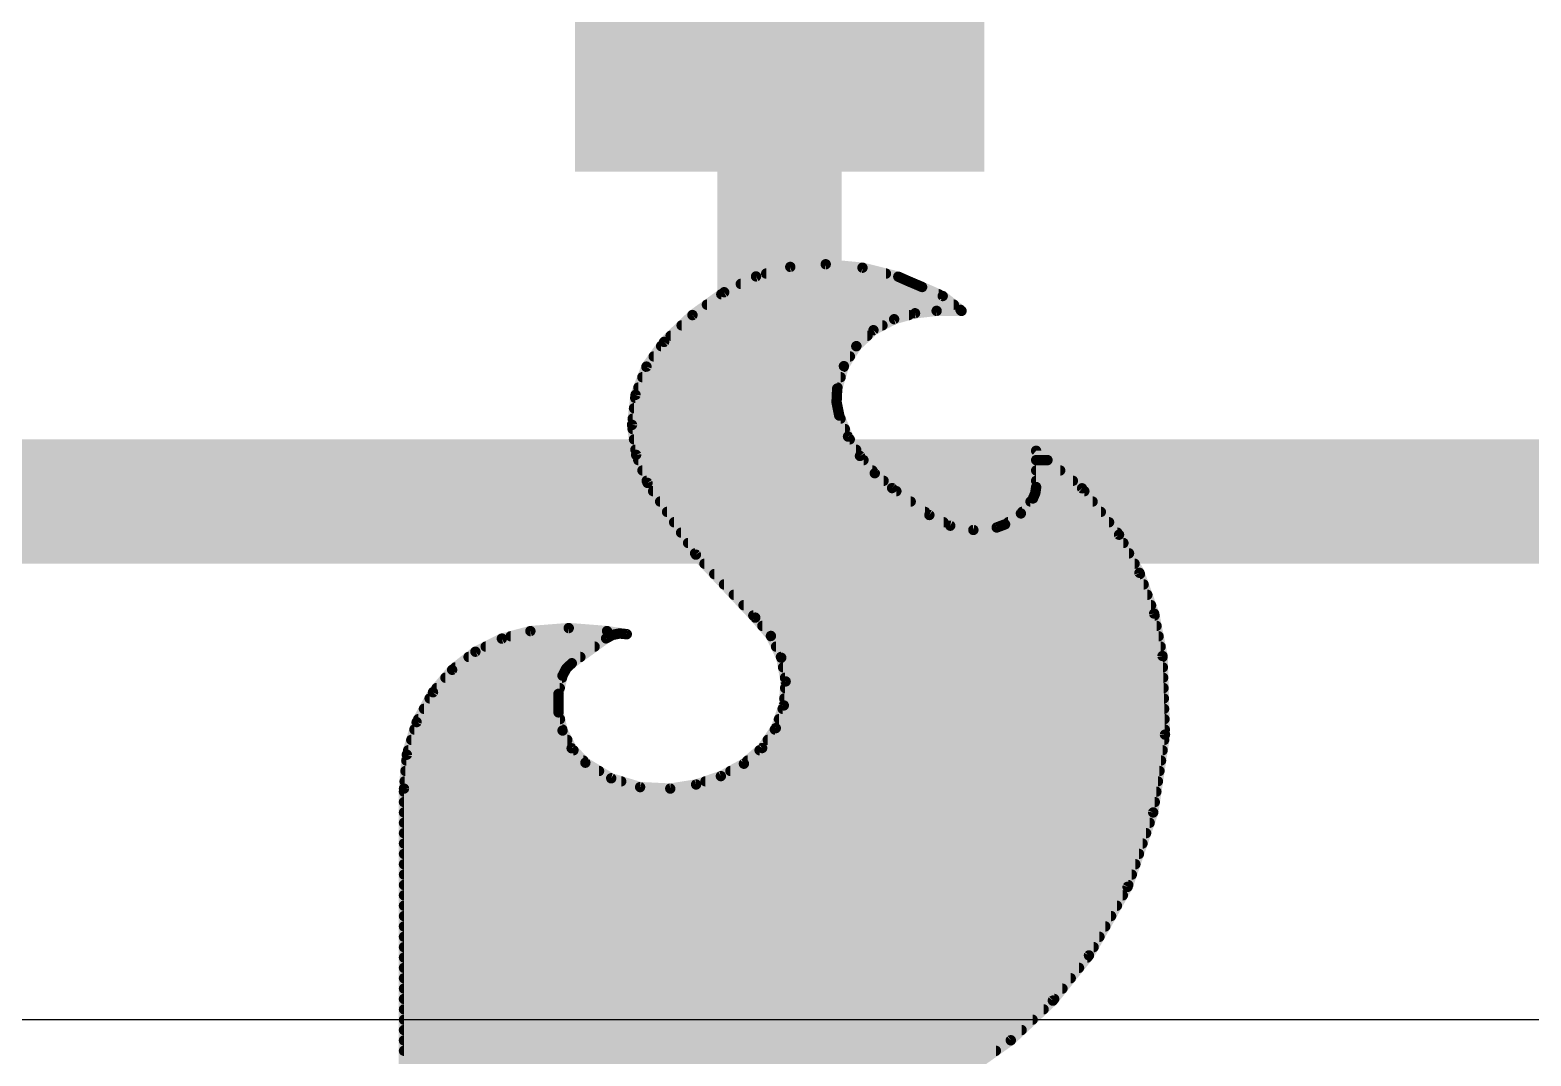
# Model space of a CAD drawing. Extents: x -8.2 to 28.1, y -0.4 to 23.5.
# Drawn here: x 5.783 to 9.462, y 2.451 to 4.966 of the extents above; entities that cross this region are included whole.
import ezdxf

# ---------------------------------------------------------------- set-up
doc = ezdxf.new("R2010")
doc.units = 0
for name, color, linetype in [('1', 12, 'CONTINUOUS'), ('21', 53, 'CONTINUOUS'), ('29', 253, 'CONTINUOUS'), ('31', 253, 'CONTINUOUS'), ('48', 253, 'CONTINUOUS')]:
    doc.layers.add(name, color=color, linetype=linetype)

# ---------------------------------------------------------------- blocks, each defined once
blk = doc.blocks.new('RECT')
blk.add_solid([(-0.5, -0.5), (0.5, -0.5), (-0.5, 0.5), (0.5, 0.5)])

msp = doc.modelspace()

# ---------------------------------------------------------------- linework, layer by layer
at = {"layer": '1', "const_width": 0.3048}
for points in [[(7.62, 3.81), (7.62, 5.555)], [(5.5563, 3.81), (7.62, 3.81)], [(9.6837, 3.81), (7.62, 3.81)]]:
    msp.add_lwpolyline(points, dxfattribs=at)
at = {"layer": '1', "const_width": 0.1524}
for points in [[(7.62, 3.8862, 1), (7.62, 3.7338)], [(7.62, 3.7338, 1), (7.62, 3.8862)], [(7.5438, 3.81, 1), (7.6962, 3.81)]]:
    msp.add_lwpolyline(points, format="xyb", dxfattribs=at)
at = {"layer": '21', "const_width": 0.0254}
for points in [[(7.6462, 4.3851), (7.5622, 4.3619)], [(7.5871, 4.3688), (7.8805, 4.3688)], [(7.7331, 4.3917), (7.6462, 4.3851)], [(7.8231, 4.3832), (7.7331, 4.3917)], [(7.9108, 4.3612), (7.8231, 4.3832)], [(7.5622, 4.3619), (7.4842, 4.3231)], [(7.5249, 4.3434), (7.9516, 4.3434)], [(7.9338, 4.351), (7.9108, 4.3612)], [(7.9694, 4.3358), (7.9338, 4.351)], [(8.0198, 4.3137), (7.9694, 4.3358)], [(7.4842, 4.3231), (7.4064, 4.2671)], [(7.4419, 4.2926), (8.0469, 4.2926)], [(7.4771, 4.318), (8.01, 4.318)], [(8.0633, 4.2799), (8.0198, 4.3137)], [(7.4064, 4.2671), (7.3369, 4.2012)], [(7.4066, 4.2672), (7.9368, 4.2672)], [(7.85, 4.23), (7.9008, 4.257)], [(7.9008, 4.257), (7.952, 4.2715)], [(7.952, 4.2715), (8.0049, 4.2774)], [(8.0049, 4.2774), (8.0659, 4.2774)], [(8.0657, 4.2774), (8.0633, 4.2799)], [(8.0659, 4.2774), (8.0657, 4.2774)], [(7.3798, 4.2418), (7.8721, 4.2418)], [(7.808, 4.1908), (7.85, 4.23)], [(7.3369, 4.2012), (7.2937, 4.1408)], [(7.3296, 4.191), (7.8082, 4.191)], [(7.3529, 4.2164), (7.8354, 4.2164)], [(7.7776, 4.1419), (7.808, 4.1908)], [(7.3114, 4.1656), (7.7923, 4.1656)], [(7.2937, 4.1408), (7.267, 4.0716)], [(7.2837, 4.1148), (7.7695, 4.1148)], [(7.2935, 4.1402), (7.7771, 4.1402)], [(7.7611, 4.0869), (7.7776, 4.1419)], [(7.267, 4.0716), (7.2583, 3.9979)], [(7.2739, 4.0894), (7.7618, 4.0894)], [(7.7596, 4.0535), (7.7611, 4.0869)], [(7.2631, 4.0386), (7.7626, 4.0386)], [(7.2661, 4.064), (7.7601, 4.064)], [(7.7662, 4.0208), (7.7596, 4.0535)], [(7.2583, 3.9979), (7.2683, 3.9244)], [(7.2601, 4.0132), (7.7693, 4.0132)], [(7.7876, 3.9693), (7.7662, 4.0208)], [(7.2597, 3.9878), (7.7799, 3.9878)], [(7.2631, 3.9624), (7.7919, 3.9624)], [(7.817, 3.9218), (7.7876, 3.9693)], [(7.2666, 3.937), (7.8076, 3.937)], [(7.2683, 3.9244), (7.2963, 3.8557)], [(8.3613, 3.8424), (8.2488, 3.9345)], [(8.2488, 3.9345), (8.2488, 3.8456)], [(7.2735, 3.9116), (7.8257, 3.9116)], [(7.8533, 3.8794), (7.817, 3.9218)], [(8.2488, 3.9116), (8.2767, 3.9116)], [(7.2838, 3.8862), (7.8475, 3.8862)], [(7.2942, 3.8608), (7.8749, 3.8608)], [(7.2963, 3.8557), (7.4149, 3.6799)], [(7.8957, 3.843), (7.8533, 3.8794)], [(8.2488, 3.8862), (8.3078, 3.8862)], [(8.2488, 3.8608), (8.3389, 3.8608)], [(7.3099, 3.8354), (7.9062, 3.8354)], [(7.987, 3.777), (7.8957, 3.843)], [(8.241, 3.8176), (8.2114, 3.7809)], [(8.2468, 3.8311), (8.241, 3.8176)], [(8.2488, 3.8456), (8.2468, 3.8311)], [(8.2474, 3.8354), (8.3669, 3.8354)], [(8.452, 3.7287), (8.3613, 3.8424)], [(7.3271, 3.81), (7.9414, 3.81)], [(7.3442, 3.7846), (7.9765, 3.7846)], [(8.0383, 3.7508), (7.987, 3.777)], [(8.2114, 3.7809), (8.1726, 3.7541)], [(8.2144, 3.7846), (8.4074, 3.7846)], [(8.2349, 3.81), (8.3872, 3.81)], [(7.3614, 3.7592), (8.0219, 3.7592)], [(8.0949, 3.7404), (8.0383, 3.7508)], [(8.1522, 3.7465), (8.0949, 3.7404)], [(8.1726, 3.7541), (8.1522, 3.7465)], [(8.18, 3.7592), (8.4276, 3.7592)], [(7.3785, 3.7338), (8.4479, 3.7338)], [(7.3956, 3.7084), (8.4628, 3.7084)], [(8.5021, 3.6353), (8.452, 3.7287)], [(7.4128, 3.683), (8.4765, 3.683)], [(7.4149, 3.6799), (7.5604, 3.5255)], [(7.4359, 3.6576), (8.4901, 3.6576)], [(7.4598, 3.6322), (8.5032, 3.6322)], [(8.5379, 3.5355), (8.5021, 3.6353)], [(7.4837, 3.6068), (8.5123, 3.6068)], [(7.5077, 3.5814), (8.5214, 3.5814)], [(7.5316, 3.556), (8.5305, 3.556)], [(7.5555, 3.5306), (8.5389, 3.5306)], [(7.5604, 3.5255), (7.5987, 3.4806)], [(8.5586, 3.4315), (8.5379, 3.5355)], [(7.0091, 3.4925), (6.9392, 3.4741)], [(7.1032, 3.4999), (7.0091, 3.4925)], [(7.1972, 3.4925), (7.1032, 3.4999)], [(7.1947, 3.4747), (7.2103, 3.4831)], [(7.2454, 3.4849), (7.1972, 3.4925)], [(7.2103, 3.4831), (7.2278, 3.4866)], [(7.2278, 3.4866), (7.2454, 3.4849)], [(7.5777, 3.5052), (8.5439, 3.5052)], [(6.9392, 3.4741), (6.8744, 3.442)], [(6.8995, 3.4544), (7.1667, 3.4544)], [(6.9609, 3.4798), (7.2042, 3.4798)], [(7.1108, 3.4138), (7.1947, 3.4747)], [(7.5987, 3.4806), (7.6241, 3.4273)], [(7.599, 3.4798), (8.549, 3.4798)], [(7.6112, 3.4544), (8.554, 3.4544)], [(6.8744, 3.442), (6.8174, 3.3976)], [(6.8577, 3.429), (7.1317, 3.429)], [(7.0969, 3.4004), (7.1108, 3.4138)], [(7.6233, 3.429), (8.5586, 3.429)], [(7.6241, 3.4273), (7.6349, 3.3692)], [(8.5646, 3.2387), (8.5586, 3.4315)], [(6.8174, 3.3976), (6.7705, 3.3426)], [(6.8009, 3.3782), (7.0868, 3.3782)], [(6.8251, 3.4036), (7.1003, 3.4036)], [(7.078, 3.3388), (7.088, 3.3833)], [(7.088, 3.3833), (7.0969, 3.4004)], [(7.6285, 3.4036), (8.5594, 3.4036)], [(7.6332, 3.3782), (8.5602, 3.3782)], [(6.7705, 3.3426), (6.7304, 3.2694)], [(6.7792, 3.3528), (7.0811, 3.3528)], [(7.078, 3.2932), (7.078, 3.3388)], [(7.6349, 3.3692), (7.6303, 3.3103)], [(7.6336, 3.3528), (8.561, 3.3528)], [(6.7482, 3.302), (7.078, 3.302)], [(6.7621, 3.3274), (7.078, 3.3274)], [(7.6303, 3.3103), (7.6107, 3.2546)], [(7.6274, 3.302), (8.5626, 3.302)], [(7.6316, 3.3274), (8.5618, 3.3274)], [(6.7304, 3.2694), (6.7063, 3.1895)], [(6.7343, 3.2766), (7.0817, 3.2766)], [(7.088, 3.2487), (7.078, 3.2932)], [(7.6184, 3.2766), (8.5634, 3.2766)], [(6.7172, 3.2258), (7.0997, 3.2258)], [(6.7249, 3.2512), (7.0874, 3.2512)], [(7.1102, 3.2052), (7.088, 3.2487)], [(7.6107, 3.2546), (7.5773, 3.2059)], [(7.5909, 3.2258), (8.5626, 3.2258)], [(7.6083, 3.2512), (8.5642, 3.2512)], [(8.5357, 3.048), (8.5646, 3.2387)], [(6.7063, 3.1895), (6.6993, 3.1064)], [(6.7096, 3.2004), (7.1148, 3.2004)], [(7.1439, 3.1699), (7.1102, 3.2052)], [(7.5773, 3.2059), (7.5325, 3.1674)], [(7.5709, 3.2004), (8.5588, 3.2004)], [(6.7051, 3.175), (7.139, 3.175)], [(7.2073, 3.1317), (7.1439, 3.1699)], [(7.5325, 3.1674), (7.476, 3.137)], [(7.5413, 3.175), (8.5549, 3.175)], [(6.7008, 3.1242), (7.2318, 3.1242)], [(6.703, 3.1496), (7.1775, 3.1496)], [(7.2781, 3.1101), (7.2073, 3.1317)], [(7.4153, 3.1165), (7.3521, 3.1064)], [(7.476, 3.137), (7.4153, 3.1165)], [(7.4382, 3.1242), (8.5473, 3.1242)], [(7.4994, 3.1496), (8.5511, 3.1496)], [(6.6993, 3.1064), (6.6993, 1.59)], [(6.6993, 3.0988), (8.5434, 3.0988)], [(7.3521, 3.1064), (7.2781, 3.1101)], [(6.6993, 3.0734), (8.5396, 3.0734)], [(6.6993, 3.048), (8.5357, 3.048)], [(8.4729, 2.8656), (8.5357, 3.048)], [(6.6993, 3.0226), (8.527, 3.0226)], [(6.6993, 2.9972), (8.5182, 2.9972)], [(6.6993, 2.9718), (8.5095, 2.9718)], [(6.6993, 2.9464), (8.5008, 2.9464)], [(6.6993, 2.921), (8.492, 2.921)], [(6.6993, 2.8956), (8.4833, 2.8956)], [(6.6993, 2.8702), (8.4745, 2.8702)], [(8.3782, 2.6975), (8.4729, 2.8656)], [(6.6993, 2.8448), (8.4612, 2.8448)], [(6.6993, 2.8194), (8.4469, 2.8194)], [(6.6993, 2.794), (8.4326, 2.794)], [(6.6993, 2.7686), (8.4183, 2.7686)], [(6.6993, 2.7432), (8.404, 2.7432)], [(6.6993, 2.7178), (8.3897, 2.7178)], [(6.6993, 2.6924), (8.3742, 2.6924)], [(8.2898, 2.5868), (8.3782, 2.6975)], [(6.6993, 2.667), (8.3539, 2.667)], [(6.6993, 2.6416), (8.3336, 2.6416)], [(6.6993, 2.6162), (8.3133, 2.6162)], [(6.6993, 2.5908), (8.293, 2.5908)], [(6.6993, 2.5654), (8.2671, 2.5654)], [(8.1867, 2.4896), (8.2898, 2.5868)], [(6.6993, 2.54), (8.2401, 2.54)], [(6.6993, 2.5146), (8.2132, 2.5146)], [(6.6993, 2.4892), (8.1861, 2.4892)], [(8.0709, 2.4079), (8.1867, 2.4896)], [(6.6993, 2.4638), (8.1501, 2.4638)], [(6.6993, 2.4384), (8.1141, 2.4384)]]:
    msp.add_lwpolyline(points, dxfattribs=at)
at = {"layer": '21', "const_width": 0.0127}
for points in [[(7.5871, 4.3752, 1), (7.5871, 4.3624)], [(7.6457, 4.3914, 1), (7.6466, 4.3787)], [(7.6479, 4.379, 1), (7.6445, 4.3912)], [(7.7337, 4.398, 1), (7.7324, 4.3854)], [(7.7335, 4.3854, 1), (7.7326, 4.398)], [(7.8246, 4.3893, 1), (7.8216, 4.377)], [(7.8225, 4.3768, 1), (7.8237, 4.3895)], [(7.8805, 4.3624, 1), (7.8805, 4.3752)], [(7.5249, 4.3498, 1), (7.5249, 4.337)], [(7.5605, 4.368, 1), (7.5638, 4.3558)], [(7.565, 4.3562, 1), (7.5593, 4.3676)], [(7.9134, 4.367, 1), (7.9083, 4.3554)], [(7.9093, 4.355, 1), (7.9124, 4.3674)], [(7.9362, 4.3568, 1), (7.9313, 4.3452)], [(7.9312, 4.3452, 1), (7.9363, 4.3568)], [(7.9516, 4.337, 1), (7.9516, 4.3498)], [(7.9719, 4.3416, 1), (7.9668, 4.33)], [(7.9669, 4.33, 1), (7.9718, 4.3416)], [(7.4419, 4.299, 1), (7.4419, 4.2862)], [(7.4771, 4.3244, 1), (7.4771, 4.3117)], [(7.4813, 4.3288, 1), (7.487, 4.3174)], [(7.4879, 4.3179, 1), (7.4804, 4.3283)], [(8.01, 4.3117, 1), (8.01, 4.3244)], [(8.0237, 4.3187, 1), (8.0159, 4.3087)], [(8.0172, 4.3079, 1), (8.0223, 4.3195)], [(8.0469, 4.2862, 1), (8.0469, 4.299)], [(7.4027, 4.2722, 1), (7.4102, 4.2619)], [(7.4066, 4.2736, 1), (7.4066, 4.2608)], [(7.4108, 4.2624, 1), (7.4021, 4.2717)], [(7.899, 4.2631, 1), (7.9025, 4.2509)], [(7.9037, 4.2514, 1), (7.8978, 4.2626)], [(7.9368, 4.2608, 1), (7.9368, 4.2736)], [(7.9513, 4.2778, 1), (7.9527, 4.2652)], [(7.9537, 4.2654, 1), (7.9502, 4.2776)], [(8.0049, 4.2838, 1), (8.0049, 4.271)], [(8.0056, 4.2711, 1), (8.0041, 4.2837)], [(8.0677, 4.2844, 1), (8.0588, 4.2754)], [(8.0657, 4.2838, 1), (8.0657, 4.271)], [(8.0594, 4.2749, 1), (8.0671, 4.2849)], [(8.0613, 4.2729, 1), (8.0702, 4.2819)], [(8.0659, 4.271, 1), (8.0659, 4.2838)], [(8.0659, 4.271, 1), (8.0659, 4.2838)], [(7.3798, 4.2482, 1), (7.3798, 4.2355)], [(7.847, 4.2356, 1), (7.853, 4.2244)], [(7.8543, 4.2254, 1), (7.8456, 4.2347)], [(7.8721, 4.2355, 1), (7.8721, 4.2482)], [(7.3296, 4.1974, 1), (7.3296, 4.1846)], [(7.3325, 4.2058, 1), (7.3412, 4.1966)], [(7.342, 4.1975, 1), (7.3317, 4.2049)], [(7.3529, 4.2228, 1), (7.3529, 4.21)], [(7.8036, 4.1954, 1), (7.8123, 4.1861)], [(7.8134, 4.1874, 1), (7.8026, 4.1941)], [(7.8082, 4.1846, 1), (7.8082, 4.1974)], [(7.8354, 4.21, 1), (7.8354, 4.2228)], [(7.3114, 4.172, 1), (7.3114, 4.1593)], [(7.7923, 4.1593, 1), (7.7923, 4.172)], [(7.2837, 4.1212, 1), (7.2837, 4.1084)], [(7.2935, 4.1466, 1), (7.2935, 4.1338)], [(7.2886, 4.1445, 1), (7.2989, 4.1371)], [(7.2996, 4.1385, 1), (7.2878, 4.1431)], [(7.7695, 4.1084, 1), (7.7695, 4.1212)], [(7.7722, 4.1453, 1), (7.783, 4.1386)], [(7.7837, 4.1401, 1), (7.7716, 4.1438)], [(7.7771, 4.1338, 1), (7.7771, 4.1466)], [(7.2733, 4.0709, 1), (7.2607, 4.0724)], [(7.2739, 4.0958, 1), (7.2739, 4.0831)], [(7.7674, 4.0866, 1), (7.7547, 4.0872)], [(7.755, 4.0887, 1), (7.7671, 4.0851)], [(7.7618, 4.0831, 1), (7.7618, 4.0958)], [(7.2631, 4.045, 1), (7.2631, 4.0323)], [(7.2661, 4.0704, 1), (7.2661, 4.0576)], [(7.2611, 4.0739, 1), (7.2729, 4.0693)], [(7.7659, 4.0548, 1), (7.7534, 4.0523)], [(7.7533, 4.0538, 1), (7.766, 4.0533)], [(7.7601, 4.0576, 1), (7.7601, 4.0704)], [(7.7626, 4.0323, 1), (7.7626, 4.045)], [(7.2646, 3.9988, 1), (7.252, 3.9971)], [(7.2601, 4.0196, 1), (7.2601, 4.0069)], [(7.772, 4.0232, 1), (7.7603, 4.0184)], [(7.7599, 4.0196, 1), (7.7724, 4.022)], [(7.7693, 4.0069, 1), (7.7693, 4.0196)], [(7.252, 3.9987, 1), (7.2646, 3.9972)], [(7.2597, 3.9941, 1), (7.2597, 3.9815)], [(7.2631, 3.9688, 1), (7.2631, 3.9561)], [(7.7799, 3.9815, 1), (7.7799, 3.9941)], [(7.793, 3.9726, 1), (7.7822, 3.966)], [(7.7818, 3.9668, 1), (7.7935, 3.9717)], [(7.7919, 3.9561, 1), (7.7919, 3.9688)], [(7.2666, 3.9434, 1), (7.2666, 3.9307)], [(7.2742, 3.9268, 1), (7.2624, 3.922)], [(7.8076, 3.9307, 1), (7.8076, 3.9434)], [(8.2528, 3.9394, 1), (8.2447, 3.9296)], [(8.2551, 3.9345, 1), (8.2424, 3.9345)], [(7.262, 3.9236, 1), (7.2746, 3.9253)], [(7.2735, 3.9179, 1), (7.2735, 3.9053)], [(7.8218, 3.9259, 1), (7.8121, 3.9177)], [(7.8115, 3.9185, 1), (7.8224, 3.9251)], [(7.8257, 3.9053, 1), (7.8257, 3.9179)], [(8.2488, 3.9179, 1), (8.2488, 3.9053)], [(8.2767, 3.9053, 1), (8.2767, 3.9179)], [(7.2838, 3.8925, 1), (7.2838, 3.8799)], [(7.2942, 3.8672, 1), (7.2942, 3.8545)], [(7.3015, 3.8593, 1), (7.291, 3.8521)], [(7.2904, 3.8533, 1), (7.3021, 3.8581)], [(7.8574, 3.8842, 1), (7.8492, 3.8746)], [(7.8475, 3.8799, 1), (7.8475, 3.8925)], [(7.8485, 3.8753, 1), (7.8581, 3.8835)], [(7.8749, 3.8545, 1), (7.8749, 3.8672)], [(8.2488, 3.8672, 1), (8.2488, 3.8545)], [(8.2488, 3.8925, 1), (8.2488, 3.8799)], [(8.3078, 3.8799, 1), (8.3078, 3.8925)], [(8.3389, 3.8545, 1), (8.3389, 3.8672)], [(7.3099, 3.8418, 1), (7.3099, 3.8291)], [(7.8994, 3.8481, 1), (7.8919, 3.8379)], [(7.8915, 3.8382, 1), (7.8998, 3.8478)], [(7.9062, 3.8291, 1), (7.9062, 3.8418)], [(8.2352, 3.8201, 1), (8.2469, 3.8151)], [(8.246, 3.8136, 1), (8.2361, 3.8216)], [(8.2405, 3.8319, 1), (8.2531, 3.8302)], [(8.2526, 3.8286, 1), (8.2409, 3.8336)], [(8.2474, 3.8418, 1), (8.2474, 3.8291)], [(8.2424, 3.8456, 1), (8.2551, 3.8456)], [(8.255, 3.8447, 1), (8.2425, 3.8465)], [(8.3663, 3.8464, 1), (8.3563, 3.8385)], [(8.3573, 3.8375, 1), (8.3653, 3.8473)], [(8.3669, 3.8291, 1), (8.3669, 3.8418)], [(7.3271, 3.8163, 1), (7.3271, 3.8037)], [(7.3442, 3.791, 1), (7.3442, 3.7783)], [(7.9414, 3.8037, 1), (7.9414, 3.8163)], [(7.9765, 3.7783, 1), (7.9765, 3.791)], [(7.9899, 3.7827, 1), (7.9842, 3.7713)], [(8.2065, 3.7849, 1), (8.2164, 3.7769)], [(8.215, 3.7756, 1), (8.2078, 3.7861)], [(8.2144, 3.791, 1), (8.2144, 3.7783)], [(8.2349, 3.8163, 1), (8.2349, 3.8037)], [(8.3872, 3.8037, 1), (8.3872, 3.8163)], [(8.4074, 3.7783, 1), (8.4074, 3.791)], [(7.3614, 3.7656, 1), (7.3614, 3.7529)], [(7.9833, 3.7719, 1), (7.9908, 3.7821)], [(8.0219, 3.7529, 1), (8.0219, 3.7656)], [(8.0395, 3.7571, 1), (8.0372, 3.7446)], [(8.0354, 3.7452, 1), (8.0412, 3.7565)], [(8.0942, 3.7467, 1), (8.0956, 3.734)], [(8.0938, 3.7341, 1), (8.0961, 3.7466)], [(8.1499, 3.7525, 1), (8.1544, 3.7405)], [(8.1528, 3.7402, 1), (8.1515, 3.7528)], [(8.1689, 3.7593, 1), (8.1762, 3.7489)], [(8.1748, 3.7481, 1), (8.1703, 3.7601)], [(8.18, 3.7656, 1), (8.18, 3.7529)], [(8.4276, 3.7529, 1), (8.4276, 3.7656)], [(7.3785, 3.7401, 1), (7.3785, 3.7275)], [(7.3956, 3.7147, 1), (7.3956, 3.7021)], [(8.4575, 3.7317, 1), (8.4464, 3.7257)], [(8.447, 3.7247, 1), (8.4569, 3.7327)], [(8.4479, 3.7275, 1), (8.4479, 3.7401)], [(8.4628, 3.7021, 1), (8.4628, 3.7147)], [(7.4128, 3.6894, 1), (7.4128, 3.6767)], [(7.4195, 3.6842, 1), (7.4103, 3.6755)], [(7.4096, 3.6763, 1), (7.4201, 3.6834)], [(8.4765, 3.6767, 1), (8.4765, 3.6894)], [(7.4359, 3.6639, 1), (7.4359, 3.6513)], [(7.4598, 3.6385, 1), (7.4598, 3.6259)], [(8.4901, 3.6513, 1), (8.4901, 3.6639)], [(8.5081, 3.6374, 1), (8.4961, 3.6331)], [(8.4965, 3.6323, 1), (8.5077, 3.6383)], [(8.5032, 3.6259, 1), (8.5032, 3.6385)], [(7.4837, 3.6132, 1), (7.4837, 3.6005)], [(8.5123, 3.6005, 1), (8.5123, 3.6132)], [(7.5077, 3.5878, 1), (7.5077, 3.5751)], [(7.5316, 3.5623, 1), (7.5316, 3.5497)], [(8.5214, 3.5751, 1), (8.5214, 3.5878)], [(8.5305, 3.5497, 1), (8.5305, 3.5623)], [(7.5555, 3.537, 1), (7.5555, 3.5243)], [(7.5652, 3.5296, 1), (7.5555, 3.5214)], [(7.5557, 3.5211, 1), (7.565, 3.5299)], [(8.5441, 3.5367, 1), (8.5317, 3.5342)], [(8.5319, 3.5333, 1), (8.5439, 3.5376)], [(8.5389, 3.5243, 1), (8.5389, 3.537)], [(7.0087, 3.4988, 1), (7.0096, 3.4862)], [(7.0108, 3.4864, 1), (7.0075, 3.4986)], [(7.1036, 3.5062, 1), (7.1027, 3.4935)], [(7.1036, 3.4935, 1), (7.1027, 3.5062)], [(7.1981, 3.4988, 1), (7.1962, 3.4862)], [(7.1967, 3.4862, 1), (7.1976, 3.4988)], [(7.2091, 3.4893, 1), (7.2116, 3.4769)], [(7.2133, 3.4775, 1), (7.2073, 3.4887)], [(7.2284, 3.4929, 1), (7.2271, 3.4803)], [(7.229, 3.4804, 1), (7.2265, 3.4928)], [(7.2445, 3.4786, 1), (7.2464, 3.4912)], [(7.2448, 3.4786, 1), (7.2461, 3.4912)], [(7.5777, 3.5116, 1), (7.5777, 3.4989)], [(8.5439, 3.4989, 1), (8.5439, 3.5116)], [(6.8995, 3.4607, 1), (6.8995, 3.4481)], [(6.9376, 3.4802, 1), (6.9409, 3.4679)], [(6.9421, 3.4684, 1), (6.9364, 3.4798)], [(6.9609, 3.4861, 1), (6.9609, 3.4735)], [(7.1667, 3.4481, 1), (7.1667, 3.4607)], [(7.1916, 3.4803, 1), (7.1977, 3.4691)], [(7.1984, 3.4696, 1), (7.1909, 3.4798)], [(7.2042, 3.4735, 1), (7.2042, 3.4861)], [(7.6044, 3.4833, 1), (7.5929, 3.4778)], [(7.599, 3.4861, 1), (7.599, 3.4735)], [(7.5939, 3.4764, 1), (7.6035, 3.4847)], [(7.6112, 3.4607, 1), (7.6112, 3.4481)], [(8.549, 3.4735, 1), (8.549, 3.4861)], [(8.554, 3.4481, 1), (8.554, 3.4607)], [(6.8577, 3.4354, 1), (6.8577, 3.4227)], [(6.8716, 3.4477, 1), (6.8773, 3.4363)], [(6.8783, 3.437, 1), (6.8705, 3.447)], [(7.107, 3.4189, 1), (7.1145, 3.4087)], [(7.1152, 3.4093, 1), (7.1063, 3.4183)], [(7.1317, 3.4227, 1), (7.1317, 3.4354)], [(7.6233, 3.4354, 1), (7.6233, 3.4227)], [(7.6303, 3.4284, 1), (7.6179, 3.4261)], [(7.6184, 3.4245, 1), (7.6298, 3.43)], [(8.5649, 3.4317, 1), (8.5522, 3.4313)], [(8.5523, 3.4303, 1), (8.5648, 3.4327)], [(8.5586, 3.4227, 1), (8.5586, 3.4354)], [(6.8009, 3.3845, 1), (6.8009, 3.3719)], [(6.8135, 3.4026, 1), (6.8213, 3.3926)], [(6.8222, 3.3935, 1), (6.8126, 3.4017)], [(6.8251, 3.4099, 1), (6.8251, 3.3973)], [(7.0823, 3.3863, 1), (7.0936, 3.3803)], [(7.0941, 3.3819, 1), (7.0818, 3.3847)], [(7.0868, 3.3719, 1), (7.0868, 3.3845)], [(7.0925, 3.4049, 1), (7.1014, 3.3958)], [(7.1026, 3.3974, 1), (7.0913, 3.4033)], [(7.1003, 3.3973, 1), (7.1003, 3.4099)], [(7.6285, 3.4099, 1), (7.6285, 3.3973)], [(7.6332, 3.3845, 1), (7.6332, 3.3719)], [(8.5594, 3.3973, 1), (8.5594, 3.4099)], [(8.5602, 3.3719, 1), (8.5602, 3.3845)], [(6.7656, 3.3467, 1), (6.7753, 3.3385)], [(6.776, 3.3395, 1), (6.7649, 3.3457)], [(6.7792, 3.3592, 1), (6.7792, 3.3465)], [(7.0844, 3.3388, 1), (7.0717, 3.3388)], [(7.0811, 3.3465, 1), (7.0811, 3.3592)], [(7.6336, 3.3592, 1), (7.6336, 3.3465)], [(7.6412, 3.3687, 1), (7.6286, 3.3697)], [(7.6286, 3.368, 1), (7.6411, 3.3703)], [(8.561, 3.3465, 1), (8.561, 3.3592)], [(6.7482, 3.3083, 1), (6.7482, 3.2957)], [(6.7621, 3.3338, 1), (6.7621, 3.3211)], [(7.0718, 3.3402, 1), (7.0842, 3.3374)], [(7.078, 3.3211, 1), (7.078, 3.3338)], [(7.078, 3.2957, 1), (7.078, 3.3083)], [(7.6274, 3.3083, 1), (7.6274, 3.2957)], [(7.624, 3.3108, 1), (7.6366, 3.3098)], [(7.6363, 3.3082, 1), (7.6243, 3.3124)], [(7.6316, 3.3338, 1), (7.6316, 3.3211)], [(8.5618, 3.3211, 1), (8.5618, 3.3338)], [(8.5626, 3.2957, 1), (8.5626, 3.3083)], [(6.7248, 3.2725, 1), (6.7359, 3.2664)], [(6.7364, 3.2676, 1), (6.7243, 3.2713)], [(6.7343, 3.283, 1), (6.7343, 3.2703)], [(7.0842, 3.2946, 1), (7.0718, 3.2918)], [(7.0717, 3.2932, 1), (7.0844, 3.2932)], [(7.0817, 3.2703, 1), (7.0817, 3.283)], [(7.6184, 3.283, 1), (7.6184, 3.2703)], [(8.5634, 3.2703, 1), (8.5634, 3.283)], [(6.7172, 3.2321, 1), (6.7172, 3.2195)], [(6.7249, 3.2576, 1), (6.7249, 3.2449)], [(7.0936, 3.2516, 1), (7.0823, 3.2458)], [(7.0818, 3.2473, 1), (7.0941, 3.2501)], [(7.0874, 3.2449, 1), (7.0874, 3.2576)], [(7.0997, 3.2195, 1), (7.0997, 3.2321)], [(7.5909, 3.2321, 1), (7.5909, 3.2195)], [(7.6083, 3.2576, 1), (7.6083, 3.2449)], [(7.6047, 3.2567, 1), (7.6166, 3.2525)], [(7.6159, 3.251, 1), (7.6054, 3.2582)], [(8.5582, 3.2385, 1), (8.5709, 3.2389)], [(8.5709, 3.2377, 1), (8.5583, 3.2396)], [(8.5626, 3.2195, 1), (8.5626, 3.2321)], [(8.5642, 3.2449, 1), (8.5642, 3.2576)], [(6.7126, 3.189, 1), (6.7, 3.1901)], [(6.7096, 3.2067, 1), (6.7096, 3.1941)], [(7.1148, 3.2096, 1), (7.1056, 3.2009)], [(7.1045, 3.2024, 1), (7.1158, 3.2081)], [(7.1148, 3.1941, 1), (7.1148, 3.2067)], [(7.5709, 3.2067, 1), (7.5709, 3.1941)], [(7.572, 3.2094, 1), (7.5825, 3.2023)], [(7.5814, 3.201, 1), (7.5731, 3.2107)], [(8.5588, 3.1941, 1), (8.5588, 3.2067)], [(6.7051, 3.1814, 1), (6.7051, 3.1687)], [(6.7002, 3.1914, 1), (6.7124, 3.1877)], [(7.1471, 3.1753, 1), (7.1406, 3.1645)], [(7.139, 3.1687, 1), (7.139, 3.1814)], [(7.1393, 3.1655, 1), (7.1484, 3.1743)], [(7.5283, 3.1722, 1), (7.5366, 3.1626)], [(7.5355, 3.1618, 1), (7.5294, 3.173)], [(7.5413, 3.1814, 1), (7.5413, 3.1687)], [(8.5549, 3.1687, 1), (8.5549, 3.1814)], [(6.7008, 3.1305, 1), (6.7008, 3.1179)], [(6.703, 3.1559, 1), (6.703, 3.1433)], [(7.1775, 3.1433, 1), (7.1775, 3.1559)], [(7.2091, 3.1378, 1), (7.2054, 3.1256)], [(7.204, 3.1262, 1), (7.2105, 3.1371)], [(7.2318, 3.1179, 1), (7.2318, 3.1305)], [(7.4133, 3.1225, 1), (7.4174, 3.1105)], [(7.4163, 3.1102, 1), (7.4143, 3.1227)], [(7.4382, 3.1305, 1), (7.4382, 3.1179)], [(7.473, 3.1426, 1), (7.4791, 3.1314)], [(7.4781, 3.131, 1), (7.474, 3.143)], [(7.4994, 3.1559, 1), (7.4994, 3.1433)], [(8.5473, 3.1179, 1), (8.5473, 3.1305)], [(8.5511, 3.1433, 1), (8.5511, 3.1559)], [(6.7057, 3.1064, 1), (6.693, 3.1064)], [(6.693, 3.1069, 1), (6.7057, 3.1059)], [(6.6993, 3.1052, 1), (6.6993, 3.0925)], [(7.2784, 3.1164, 1), (7.2778, 3.1037)], [(7.2762, 3.104, 1), (7.2799, 3.1161)], [(7.3511, 3.1127, 1), (7.353, 3.1001)], [(7.3517, 3.1001, 1), (7.3524, 3.1127)], [(8.5434, 3.0925, 1), (8.5434, 3.1052)], [(6.6993, 3.0798, 1), (6.6993, 3.0671)], [(6.6993, 3.0543, 1), (6.6993, 3.0417)], [(8.5294, 3.0489, 1), (8.542, 3.047)], [(8.5417, 3.0459, 1), (8.5297, 3.05)], [(8.5357, 3.0417, 1), (8.5357, 3.0543)], [(8.5396, 3.0671, 1), (8.5396, 3.0798)], [(6.6993, 3.029, 1), (6.6993, 3.0163)], [(8.527, 3.0163, 1), (8.527, 3.029)], [(6.6993, 3.0036, 1), (6.6993, 2.9909)], [(6.6993, 2.9781, 1), (6.6993, 2.9655)], [(8.5095, 2.9655, 1), (8.5095, 2.9781)], [(8.5182, 2.9909, 1), (8.5182, 3.0036)], [(6.6993, 2.9527, 1), (6.6993, 2.9401)], [(8.5008, 2.9401, 1), (8.5008, 2.9527)], [(6.6993, 2.9274, 1), (6.6993, 2.9147)], [(6.6993, 2.9019, 1), (6.6993, 2.8893)], [(8.4833, 2.8893, 1), (8.4833, 2.9019)], [(8.492, 2.9147, 1), (8.492, 2.9274)], [(6.6993, 2.8765, 1), (6.6993, 2.8639)], [(8.4669, 2.8676, 1), (8.4789, 2.8635)], [(8.4785, 2.8625, 1), (8.4674, 2.8687)], [(8.4745, 2.8639, 1), (8.4745, 2.8765)], [(6.6993, 2.8512, 1), (6.6993, 2.8385)], [(8.4612, 2.8385, 1), (8.4612, 2.8512)], [(6.6993, 2.8258, 1), (6.6993, 2.8131)], [(6.6993, 2.8003, 1), (6.6993, 2.7877)], [(8.4326, 2.7877, 1), (8.4326, 2.8003)], [(8.4469, 2.8131, 1), (8.4469, 2.8258)], [(6.6993, 2.775, 1), (6.6993, 2.7623)], [(8.4183, 2.7623, 1), (8.4183, 2.775)], [(6.6993, 2.7496, 1), (6.6993, 2.7369)], [(6.6993, 2.7241, 1), (6.6993, 2.7115)], [(8.3897, 2.7115, 1), (8.3897, 2.7241)], [(8.404, 2.7369, 1), (8.404, 2.7496)], [(6.6993, 2.6987, 1), (6.6993, 2.6861)], [(8.3727, 2.7006, 1), (8.3838, 2.6944)], [(8.3832, 2.6935, 1), (8.3733, 2.7015)], [(8.3742, 2.6861, 1), (8.3742, 2.6987)], [(6.6993, 2.6734, 1), (6.6993, 2.6607)], [(6.6993, 2.6479, 1), (6.6993, 2.6353)], [(8.3336, 2.6353, 1), (8.3336, 2.6479)], [(8.3539, 2.6607, 1), (8.3539, 2.6734)], [(6.6993, 2.6225, 1), (6.6993, 2.6099)], [(8.3133, 2.6099, 1), (8.3133, 2.6225)], [(6.6993, 2.5972, 1), (6.6993, 2.5845)], [(6.6993, 2.5717, 1), (6.6993, 2.5591)], [(8.2671, 2.5591, 1), (8.2671, 2.5717)], [(8.2848, 2.5908, 1), (8.2948, 2.5828)], [(8.2942, 2.5822, 1), (8.2855, 2.5914)], [(8.293, 2.5845, 1), (8.293, 2.5972)], [(6.6993, 2.5463, 1), (6.6993, 2.5337)], [(8.2401, 2.5337, 1), (8.2401, 2.5463)], [(6.6993, 2.521, 1), (6.6993, 2.5083)], [(6.6993, 2.4956, 1), (6.6993, 2.4829)], [(8.1904, 2.4844, 1), (8.183, 2.4948)], [(8.1861, 2.4829, 1), (8.1861, 2.4956)], [(8.2132, 2.5083, 1), (8.2132, 2.521)], [(6.6993, 2.4701, 1), (6.6993, 2.4575)], [(8.1501, 2.4575, 1), (8.1501, 2.4701)], [(8.1823, 2.4942, 1), (8.191, 2.485)]]:
    msp.add_lwpolyline(points, format="xyb", dxfattribs=at)
at = {"layer": '48'}
msp.add_line((13.97, 2.54), (-3.81, 2.54), dxfattribs=at)

# ---------------------------------------------------------------- block references
at = {"layer": '1', "xscale": 1.67, "yscale": 0.8, "rotation": 90}
msp.add_blockref('RECT', (7.62, 5.555), dxfattribs=at)
at = {"layer": '29', "xscale": 1.8732, "yscale": 1.0032, "rotation": 90}
msp.add_blockref('RECT', (7.62, 5.555), dxfattribs=at)
at = {"layer": '31', "xscale": 1.67, "yscale": 0.8, "rotation": 90}
msp.add_blockref('RECT', (7.62, 5.555), dxfattribs=at)

doc.saveas('drawing.dxf')
